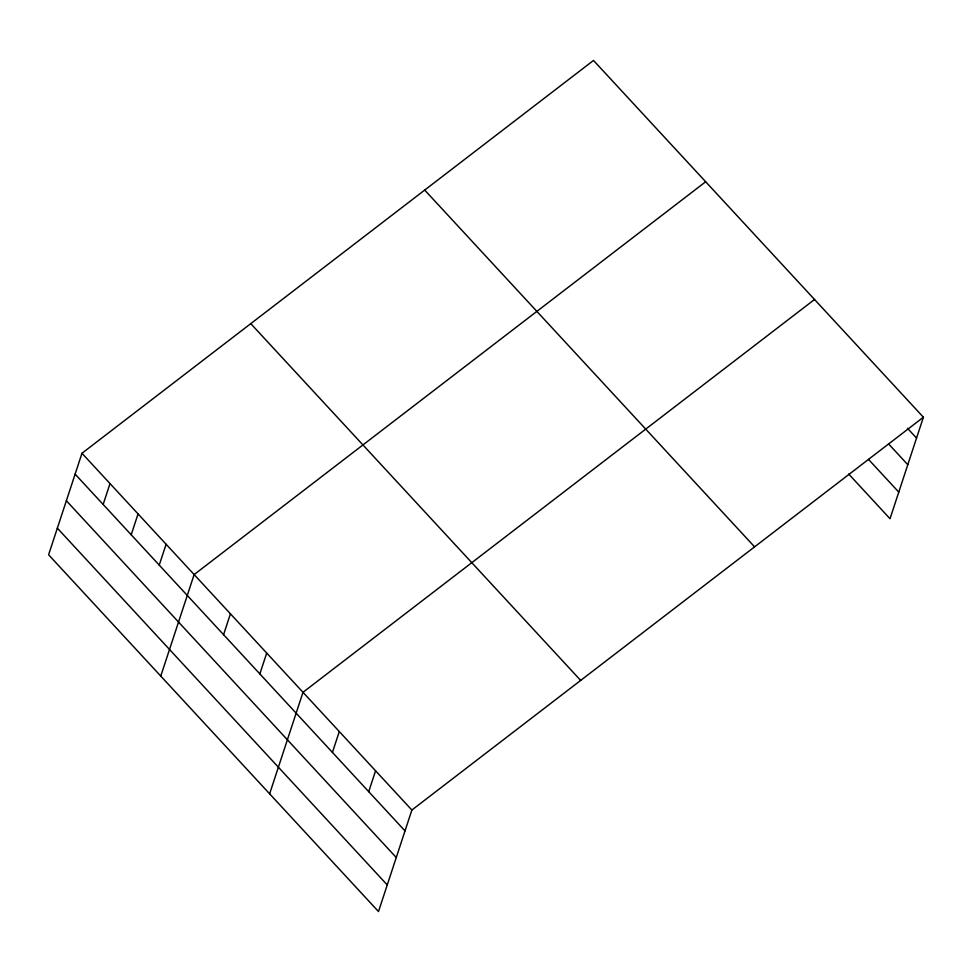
<?xml version="1.0" encoding="UTF-8"?>
<svg xmlns="http://www.w3.org/2000/svg" width="972" height="972" viewBox="0 0 972 972"><rect width="100%" height="100%" fill="white"/><g stroke="black" fill="none" stroke-linecap="round" stroke-linejoin="round"><path stroke-width="1.46" d="M81.976 453.268L48.6 554.769L378.497 911.554L411.873 810.041L923.4 417.231L593.503 60.446L81.976 453.268L411.873 810.041M103.154 504.456L110.018 483.594M131.196 534.77L138.06 513.921M159.238 565.097L166.103 544.247M160.769 676.075L194.133 574.573L705.672 181.752M223.572 634.68L230.425 613.818M259.852 673.924L266.717 653.062M269.633 793.82L302.997 692.307L814.536 299.485M332.436 752.413L339.289 731.552M368.716 791.658L375.581 770.796M923.4 417.231L890.024 518.732L848.702 474.032M907.471 428.275L916.547 438.08M888.639 443.985L907.787 464.701M868.531 459.416L898.772 492.124M424.703 190.075L754.6 546.859M250.776 323.64L580.673 680.412M75.111 474.129L405.008 830.902M66.363 500.738L396.26 857.523M57.348 528.161L387.245 884.933"/></g></svg>
